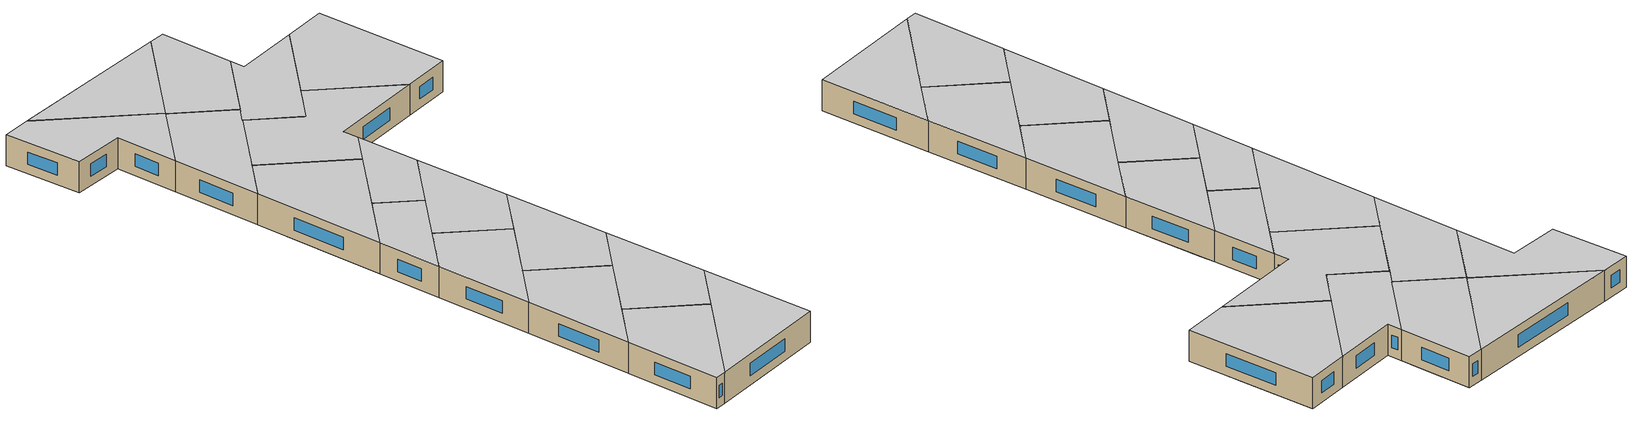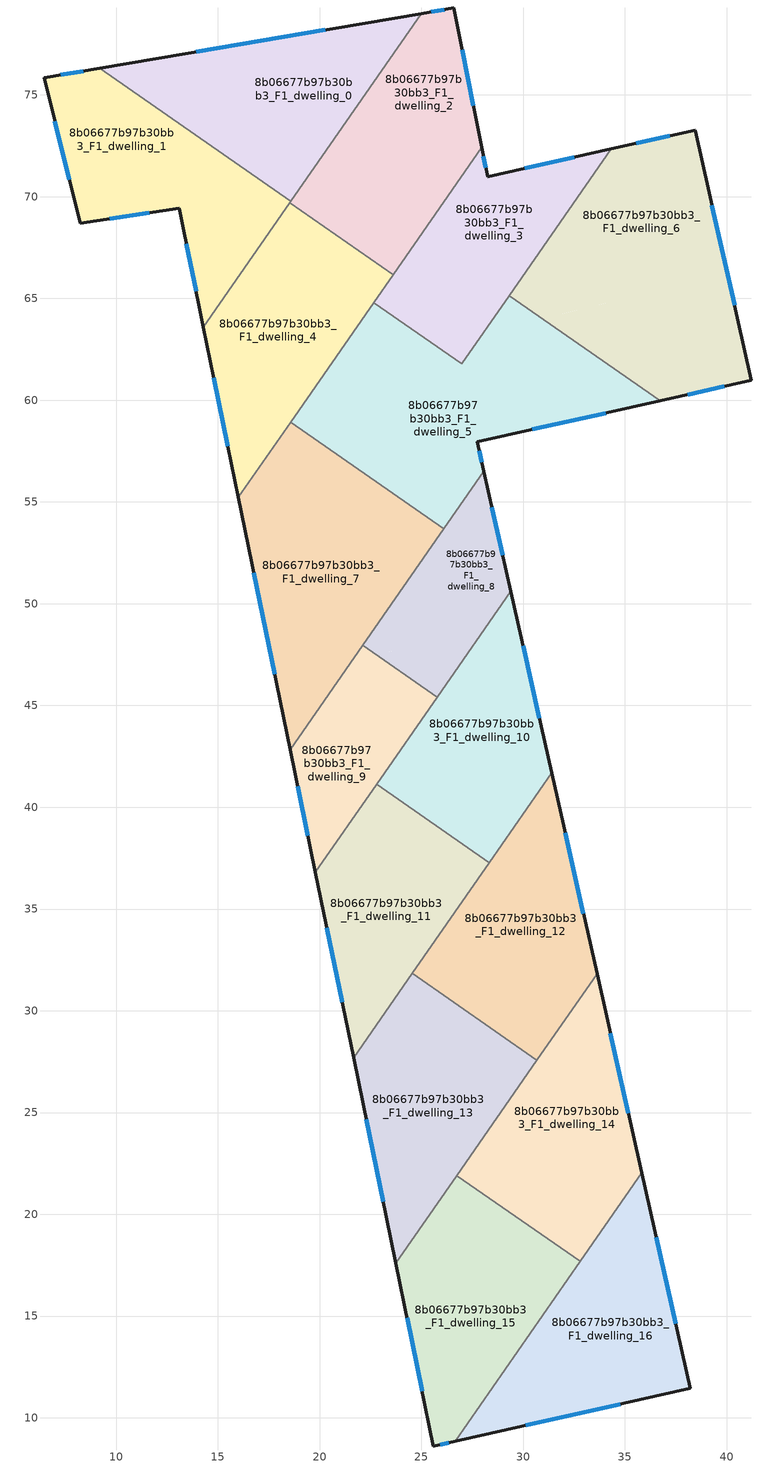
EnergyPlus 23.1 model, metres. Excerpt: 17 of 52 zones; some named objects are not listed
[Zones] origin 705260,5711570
8b06677b97b30bb3_F1_dwelling_0
 floor to 8b06677b97b30bb3_F0_dwelling_0 (EU_floor_Construction): 25,79 20.37,72.34 17.3,71.58 15.85,77.44 z3
 floor to 8b06677b97b30bb3_F0_dwelling_1 (EU_floor_Construction): 15.85,77.44 17.3,71.58 16.34,71.34 9.2,76.31 z3
 floor to 8b06677b97b30bb3_F0_dwelling_3 (EU_floor_Construction): 20.37,72.34 18.59,69.78 16.34,71.34 z3
 wall outside (EU_wall_Construction): 25,79 9.2,76.31 z3:6
 wall to 8b06677b97b30bb3_F1_dwelling_1 (EU_wall_Construction): 9.2,76.31 18.59,69.78 z3:6
 wall to 8b06677b97b30bb3_F1_dwelling_2 (EU_wall_Construction): 18.59,69.78 25,79 z3:6
 window (EU_Window_Construction): 20.27,78.19 13.93,77.11 z3.9:5.1
 ceiling to 8b06677b97b30bb3_F2_dwelling_0 (EU_floor_Construction): 18.59,69.78 25,79 9.2,76.31 z6
8b06677b97b30bb3_F1_dwelling_1
 floor to 8b06677b97b30bb3_F0_dwelling_1 (EU_floor_Construction): 16.34,71.34 8.08,69.3 6.46,75.84 9.2,76.31 z3
 floor to 8b06677b97b30bb3_F0_dwelling_3 (EU_floor_Construction): 18.59,69.78 15.25,64.98 14.07,64.68 13.09,69.42 8.23,68.68 8.08,69.3 16.34,71.34 z3
 floor to 8b06677b97b30bb3_F0_dwelling_6 (EU_floor_Construction): 15.25,64.98 14.29,63.6 14.07,64.68 z3
 wall outside (EU_wall_Construction): 9.2,76.31 6.46,75.84 8.23,68.68 13.09,69.42 14.29,63.6 z3:6
 wall to 8b06677b97b30bb3_F1_dwelling_4 (EU_wall_Construction): 14.29,63.6 18.54,69.7 z3:6
 wall to 8b06677b97b30bb3_F1_dwelling_2 (EU_wall_Construction): 18.54,69.7 18.59,69.78 z3:6
 window (EU_Window_Construction): 13.45,67.68 13.93,65.34 / 9.69,68.91 11.64,69.2 / 6.99,73.7 7.7,70.83 / 8.38,76.17 7.28,75.98 z3.9:5.1
 ceiling to 8b06677b97b30bb3_F2_dwelling_1 (EU_floor_Construction): 14.29,63.6 18.59,69.78 9.2,76.31 6.46,75.84 8.23,68.68 13.09,69.42 z6
8b06677b97b30bb3_F1_dwelling_10
 floor to 8b06677b97b30bb3_F0_dwelling_10 (EU_floor_Construction): 29.71,49.2 31.4,41.7 29.54,39.01 26.81,38.34 25.78,39.06 24.62,43.74 28.15,48.82 z3
 floor to 8b06677b97b30bb3_F0_dwelling_11 (EU_floor_Construction): 24.62,43.74 25.78,39.06 22.8,41.13 z3
 floor to 8b06677b97b30bb3_F0_dwelling_7 (EU_floor_Construction): 29.4,50.61 29.71,49.2 28.15,48.82 z3
 floor to 8b06677b97b30bb3_F0_dwelling_12 (EU_floor_Construction): 29.54,39.01 28.33,37.28 26.81,38.34 z3
 wall outside (EU_wall_Construction): 31.41,41.7 29.4,50.61 z3:6
 wall to 8b06677b97b30bb3_F1_dwelling_11 (EU_wall_Construction): 22.8,41.13 28.33,37.28 z3:6
 wall to 8b06677b97b30bb3_F1_dwelling_12 (EU_wall_Construction): 28.33,37.28 31.41,41.7 z3:6
 wall to 8b06677b97b30bb3_F1_dwelling_8 (EU_wall_Construction): 29.4,50.61 25.79,45.42 z3:6
 wall to 8b06677b97b30bb3_F1_dwelling_9 (EU_wall_Construction): 25.79,45.42 22.8,41.13 z3:6
 window (EU_Window_Construction): 30.8,44.37 30,47.94 z3.9:5.1
 ceiling to 8b06677b97b30bb3_F2_dwelling_10 (EU_floor_Construction): 28.33,37.28 31.41,41.7 29.4,50.61 22.8,41.13 z6
8b06677b97b30bb3_F1_dwelling_11
 floor to 8b06677b97b30bb3_F0_dwelling_13 (EU_floor_Construction): 25.72,38.07 26.55,34.71 21.67,27.7 19.84,36.61 z3
 floor to 8b06677b97b30bb3_F0_dwelling_12 (EU_floor_Construction): 28.33,37.28 26.55,34.71 25.72,38.07 26.81,38.34 z3
 floor to 8b06677b97b30bb3_F0_dwelling_10 (EU_floor_Construction): 26.81,38.34 26,38.14 25.78,39.06 z3
 floor to 8b06677b97b30bb3_F0_dwelling_11 (EU_floor_Construction): 25.78,39.06 26,38.14 19.84,36.61 19.8,36.8 22.8,41.13 z3
 wall outside (EU_wall_Construction): 19.8,36.8 21.67,27.7 z3:6
 wall to 8b06677b97b30bb3_F1_dwelling_9 (EU_wall_Construction): 22.8,41.13 19.8,36.8 z3:6
 wall to 8b06677b97b30bb3_F1_dwelling_13 (EU_wall_Construction): 21.67,27.7 24.55,31.84 z3:6
 wall to 8b06677b97b30bb3_F1_dwelling_12 (EU_wall_Construction): 24.55,31.84 28.33,37.28 z3:6
 window (EU_Window_Construction): 20.36,34.08 21.11,30.42 z3.9:5.1
 ceiling to 8b06677b97b30bb3_F2_dwelling_11 (EU_floor_Construction): 21.67,27.7 28.33,37.28 22.8,41.13 19.8,36.8 z6
8b06677b97b30bb3_F1_dwelling_12
 floor to 8b06677b97b30bb3_F0_dwelling_12 (EU_floor_Construction): 31.88,39.59 33.63,31.81 32.13,29.66 28.85,28.84 27.82,29.56 26.55,34.71 29.54,39.01 z3
 floor to 8b06677b97b30bb3_F0_dwelling_10 (EU_floor_Construction): 31.4,41.7 31.88,39.59 29.54,39.01 z3
 floor to 8b06677b97b30bb3_F0_dwelling_13 (EU_floor_Construction): 26.55,34.71 27.82,29.56 24.55,31.84 z3
 floor to 8b06677b97b30bb3_F0_dwelling_14 (EU_floor_Construction): 32.13,29.66 30.68,27.57 28.85,28.84 z3
 wall outside (EU_wall_Construction): 33.63,31.81 31.41,41.7 z3:6
 wall to 8b06677b97b30bb3_F1_dwelling_13 (EU_wall_Construction): 24.55,31.84 30.68,27.57 z3:6
 wall to 8b06677b97b30bb3_F1_dwelling_14 (EU_wall_Construction): 30.68,27.57 33.63,31.81 z3:6
 window (EU_Window_Construction): 32.97,34.77 32.07,38.74 z3.9:5.1
 ceiling to 8b06677b97b30bb3_F2_dwelling_12 (EU_floor_Construction): 30.68,27.57 33.63,31.81 31.41,41.7 24.55,31.84 z6
8b06677b97b30bb3_F1_dwelling_13
 floor adiabatic (EU_floor_Construction): 27.76,28.58 28.71,24.74 23.86,17.76 23.72,17.72 21.79,27.1 z3
 floor to 8b06677b97b30bb3_F0_dwelling_13 (EU_floor_Construction): 27.82,29.56 28.05,28.64 21.79,27.1 21.67,27.7 24.55,31.84 z3
 floor to 8b06677b97b30bb3_F0_dwelling_14 (EU_floor_Construction): 30.68,27.57 28.71,24.74 27.76,28.58 28.85,28.84 z3
 floor to 8b06677b97b30bb3_F0_dwelling_12 (EU_floor_Construction): 28.85,28.84 28.04,28.65 27.82,29.56 z3
 wall outside (EU_wall_Construction): 21.67,27.7 23.75,17.6 z3:6
 wall to 8b06677b97b30bb3_F1_dwelling_15 (EU_wall_Construction): 23.75,17.6 26.74,21.9 z3:6
 wall to 8b06677b97b30bb3_F1_dwelling_14 (EU_wall_Construction): 26.74,21.9 30.68,27.57 z3:6
 window (EU_Window_Construction): 22.29,24.67 23.12,20.62 z3.9:5.1
 ceiling to 8b06677b97b30bb3_F2_dwelling_13 (EU_floor_Construction): 23.75,17.6 30.68,27.57 24.55,31.84 21.67,27.7 z6
8b06677b97b30bb3_F1_dwelling_14
 floor to 8b06677b97b30bb3_F0_dwelling_14 (EU_floor_Construction): 34.01,30.12 35.83,22.03 34.73,20.44 30.38,19.37 29.97,19.66 28.71,24.74 32.13,29.66 z3
 floor to 8b06677b97b30bb3_F0_dwelling_12 (EU_floor_Construction): 33.63,31.81 34.01,30.12 32.13,29.66 z3
 floor adiabatic (EU_floor_Construction): 28.71,24.74 29.97,19.66 26.74,21.9 z3
 floor to 8b06677b97b30bb3_F0_dwelling_16 (EU_floor_Construction): 34.73,20.44 32.81,17.68 30.38,19.37 z3
 wall outside (EU_wall_Construction): 35.83,22.03 33.63,31.81 z3:6
 wall to 8b06677b97b30bb3_F1_dwelling_15 (EU_wall_Construction): 26.74,21.9 32.81,17.68 z3:6
 wall to 8b06677b97b30bb3_F1_dwelling_16 (EU_wall_Construction): 32.81,17.68 35.83,22.03 z3:6
 window (EU_Window_Construction): 35.18,24.96 34.29,28.89 z3.9:5.1
 ceiling to 8b06677b97b30bb3_F2_dwelling_14 (EU_floor_Construction): 32.81,17.68 35.83,22.03 33.63,31.81 26.74,21.9 z6
8b06677b97b30bb3_F1_dwelling_15
 floor to 8b06677b97b30bb3_F0_dwelling_17 (EU_floor_Construction): 29.83,19.23 30.89,14.92 26.68,8.86 25.59,8.62 23.75,17.6 23.86,17.76 z3
 floor to 8b06677b97b30bb3_F0_dwelling_14 (EU_floor_Construction): 30.38,19.37 30.06,19.29 29.97,19.66 z3
 floor to 8b06677b97b30bb3_F0_dwelling_16 (EU_floor_Construction): 32.81,17.68 30.89,14.92 29.83,19.23 30.38,19.37 z3
 floor adiabatic (EU_floor_Construction): 29.97,19.66 30.06,19.29 23.86,17.76 26.74,21.9 z3
 wall outside (EU_wall_Construction): 23.75,17.6 25.59,8.62 26.68,8.86 z3:6
 wall to 8b06677b97b30bb3_F1_dwelling_16 (EU_wall_Construction): 26.68,8.86 32.81,17.68 z3:6
 window (EU_Window_Construction): 25.92,8.69 26.35,8.78 / 24.3,14.91 25.04,11.3 z3.9:5.1
 ceiling to 8b06677b97b30bb3_F2_dwelling_15 (EU_floor_Construction): 26.68,8.86 32.81,17.68 26.74,21.9 23.75,17.6 25.59,8.62 z6
8b06677b97b30bb3_F1_dwelling_16
 floor to 8b06677b97b30bb3_F0_dwelling_14 (EU_floor_Construction): 35.83,22.03 36.11,20.79 34.73,20.44 z3
 floor to 8b06677b97b30bb3_F0_dwelling_17 (EU_floor_Construction): 30.89,14.92 32.09,10.07 26.68,8.86 z3
 floor adiabatic (EU_floor_Construction): 36.11,20.79 38.22,11.44 32.09,10.07 30.89,14.92 34.73,20.44 z3
 wall outside (EU_wall_Construction): 26.68,8.86 38.22,11.44 35.83,22.03 z3:6
 window (EU_Window_Construction): 37.51,14.61 36.55,18.86 / 30.13,9.63 34.76,10.67 z3.9:5.1
 ceiling to 8b06677b97b30bb3_F2_dwelling_16 (EU_floor_Construction): 38.22,11.44 35.83,22.03 26.68,8.86 z6
8b06677b97b30bb3_F1_dwelling_2
 floor to 8b06677b97b30bb3_F0_dwelling_0 (EU_floor_Construction): 26.59,79.27 27.62,74.13 20.37,72.34 25,79 z3
 floor to 8b06677b97b30bb3_F0_dwelling_4 (EU_floor_Construction): 27.62,74.13 27.96,72.42 24.35,67.23 23.44,67 22.01,72.74 z3
 floor to 8b06677b97b30bb3_F0_dwelling_3 (EU_floor_Construction): 22.01,72.74 23.44,67 22.69,66.81 18.54,69.7 20.37,72.34 z3
 floor to 8b06677b97b30bb3_F0_dwelling_6 (EU_floor_Construction): 24.35,67.23 23.62,66.17 22.69,66.81 z3
 wall outside (EU_wall_Construction): 27.96,72.42 26.59,79.27 25,79 z3:6
 wall to 8b06677b97b30bb3_F1_dwelling_4 (EU_wall_Construction): 18.54,69.7 23.61,66.17 z3:6
 wall to 8b06677b97b30bb3_F1_dwelling_3 (EU_wall_Construction): 23.62,66.17 27.96,72.42 z3:6
 window (EU_Window_Construction): 26.11,79.19 25.48,79.08 / 27.55,74.47 27,77.22 z3.9:5.1
 ceiling to 8b06677b97b30bb3_F2_dwelling_2 (EU_floor_Construction): 23.61,66.17 27.96,72.42 26.59,79.27 25,79 18.54,69.7 z6
8b06677b97b30bb3_F1_dwelling_3
 floor to 8b06677b97b30bb3_F0_dwelling_6 (EU_floor_Construction): 26.39,67.73 27.63,62.71 27.58,62.64 27.45,63.14 25.67,62.7 22.66,64.79 23.62,66.17 24.35,67.23 z3
 floor to 8b06677b97b30bb3_F0_dwelling_4 (EU_floor_Construction): 30.26,71.43 31.16,67.79 28.02,63.28 27.59,63.17 26.46,67.75 24.35,67.23 27.96,72.42 28.25,70.99 z3
 floor to 8b06677b97b30bb3_F0_dwelling_7 (EU_floor_Construction): 27.45,63.14 27.58,62.64 26.98,61.78 25.67,62.7 z3
 floor to 8b06677b97b30bb3_F0_dwelling_2 (EU_floor_Construction): 34.33,72.35 31.16,67.79 30.26,71.43 z3
 floor to 8b06677b97b30bb3_F0_dwelling_5 (EU_floor_Construction): 26.46,67.75 27.59,63.17 28.02,63.28 27.63,62.71 26.39,67.73 z3
 wall outside (EU_wall_Construction): 34.33,72.35 28.25,70.99 27.96,72.42 z3:6
 wall to 8b06677b97b30bb3_F1_dwelling_6 (EU_wall_Construction): 29.32,65.14 34.33,72.35 z3:6
 wall to 8b06677b97b30bb3_F1_dwelling_5 (EU_wall_Construction): 22.66,64.79 26.98,61.78 29.32,65.14 z3:6
 wall to 8b06677b97b30bb3_F1_dwelling_4 (EU_wall_Construction): 23.62,66.17 22.66,64.79 z3:6
 window (EU_Window_Construction): 32.51,71.94 30.07,71.39 / 28.16,71.42 28.05,71.99 z3.9:5.1
 ceiling to 8b06677b97b30bb3_F2_dwelling_3 (EU_floor_Construction): 26.98,61.78 34.33,72.35 28.25,70.99 27.96,72.42 23.62,66.17 22.66,64.79 z6
8b06677b97b30bb3_F1_dwelling_4
 floor to 8b06677b97b30bb3_F0_dwelling_3 (EU_floor_Construction): 22.69,66.81 15.25,64.98 18.54,69.7 z3
 floor to 8b06677b97b30bb3_F0_dwelling_6 (EU_floor_Construction): 23.61,66.17 22.66,64.79 20.28,61.36 15.02,60.06 14.29,63.6 15.25,64.98 22.69,66.81 z3
 floor to 8b06677b97b30bb3_F0_dwelling_8 (EU_floor_Construction): 20.27,61.36 16.21,55.51 15.96,55.46 15.02,60.06 z3
 floor to 8b06677b97b30bb3_F0_dwelling_9 (EU_floor_Construction): 16.21,55.51 16.01,55.23 15.96,55.46 z3
 wall outside (EU_wall_Construction): 14.29,63.6 16.01,55.23 z3:6
 wall to 8b06677b97b30bb3_F1_dwelling_5 (EU_wall_Construction): 18.58,58.92 22.66,64.79 z3:6
 wall to 8b06677b97b30bb3_F1_dwelling_7 (EU_wall_Construction): 16.01,55.23 18.58,58.92 z3:6
 window (EU_Window_Construction): 14.8,61.09 15.49,57.74 z3.9:5.1
 ceiling to 8b06677b97b30bb3_F2_dwelling_4 (EU_floor_Construction): 16.01,55.23 23.61,66.17 18.54,69.7 14.29,63.6 z6
8b06677b97b30bb3_F1_dwelling_5
 floor to 8b06677b97b30bb3_F0_dwelling_5 (EU_floor_Construction): 36.09,60.43 28.65,58.59 27.63,62.71 28.02,63.28 30.95,64 z3
 floor to 8b06677b97b30bb3_F0_dwelling_8 (EU_floor_Construction): 23.11,62.06 24.99,54.46 22.21,56.4 22.07,56.96 21.57,56.84 18.58,58.92 20.27,61.36 z3
 floor to 8b06677b97b30bb3_F0_dwelling_6 (EU_floor_Construction): 27.63,62.71 28.65,58.59 28.58,58.58 27.58,62.64 z3; 25.67,62.7 20.28,61.36 22.66,64.79 z3
 floor to 8b06677b97b30bb3_F0_dwelling_4 (EU_floor_Construction): 30.95,64 28.02,63.28 29.32,65.14 z3
 floor to 8b06677b97b30bb3_F0_dwelling_9 (EU_floor_Construction): 22.07,56.96 22.21,56.4 21.57,56.84 z3
 floor to 8b06677b97b30bb3_F0_dwelling_7 (EU_floor_Construction): 36.09,60.43 36.75,59.97 27.74,57.96 28.07,56.51 26.11,53.69 24.99,54.46 23.11,62.06 25.67,62.7 26.98,61.78 27.58,62.64 28.58,58.58 28.65,58.59 z3
 wall outside (EU_wall_Construction): 28.07,56.51 27.74,57.96 36.75,59.97 z3:6
 wall to 8b06677b97b30bb3_F1_dwelling_7 (EU_wall_Construction): 18.58,58.92 26.11,53.69 z3:6
 wall to 8b06677b97b30bb3_F1_dwelling_6 (EU_wall_Construction): 36.75,59.97 29.32,65.14 z3:6
 wall to 8b06677b97b30bb3_F1_dwelling_8 (EU_wall_Construction): 26.11,53.69 28.07,56.51 z3:6
 window (EU_Window_Construction): 30.44,58.56 34.05,59.37 / 27.97,56.94 27.84,57.52 z3.9:5.1
 ceiling to 8b06677b97b30bb3_F2_dwelling_5 (EU_floor_Construction): 36.75,59.97 29.32,65.14 26.98,61.78 22.66,64.79 18.58,58.92 26.11,53.69 28.07,56.51 27.74,57.96 z6
8b06677b97b30bb3_F1_dwelling_6
 floor to 8b06677b97b30bb3_F0_dwelling_2 (EU_floor_Construction): 38.47,73.15 40.03,66.25 32.03,64.27 31.16,67.79 34.33,72.35 38.45,73.27 z3
 floor to 8b06677b97b30bb3_F0_dwelling_5 (EU_floor_Construction): 40.03,66.25 41.06,61.66 36.09,60.43 30.95,64 z3
 floor to 8b06677b97b30bb3_F0_dwelling_7 (EU_floor_Construction): 41.06,61.66 41.22,60.97 36.75,59.97 36.09,60.43 z3
 floor to 8b06677b97b30bb3_F0_dwelling_4 (EU_floor_Construction): 31.16,67.79 32.03,64.27 30.95,64 29.32,65.14 z3
 wall outside (EU_wall_Construction): 36.75,59.97 41.22,60.97 38.45,73.27 34.33,72.35 z3:6
 window (EU_Window_Construction): 37.22,72.99 35.56,72.62 / 40.39,64.66 39.28,69.59 / 38.09,60.27 39.88,60.68 z3.9:5.1
 ceiling to 8b06677b97b30bb3_F2_dwelling_6 (EU_floor_Construction): 41.22,60.97 38.45,73.27 34.33,72.35 29.32,65.14 36.75,59.97 z6
8b06677b97b30bb3_F1_dwelling_7
 floor to 8b06677b97b30bb3_F0_dwelling_9 (EU_floor_Construction): 22.21,56.4 23.72,50.26 21.59,47.19 17.85,46.27 16.01,55.23 16.21,55.51 21.57,56.84 z3
 floor to 8b06677b97b30bb3_F0_dwelling_11 (EU_floor_Construction): 21.59,47.19 18.56,42.83 17.85,46.27 z3
 floor to 8b06677b97b30bb3_F0_dwelling_8 (EU_floor_Construction): 24.99,54.46 25.43,52.71 23.72,50.26 22.21,56.4 z3; 21.57,56.84 16.21,55.51 18.58,58.92 z3
 floor to 8b06677b97b30bb3_F0_dwelling_7 (EU_floor_Construction): 26.11,53.69 25.43,52.71 24.99,54.46 z3
 wall outside (EU_wall_Construction): 16.01,55.23 18.56,42.83 z3:6
 wall to 8b06677b97b30bb3_F1_dwelling_9 (EU_wall_Construction): 18.56,42.83 22.13,47.96 z3:6
 wall to 8b06677b97b30bb3_F1_dwelling_8 (EU_wall_Construction): 22.13,47.96 26.11,53.69 z3:6
 window (EU_Window_Construction): 16.77,51.52 17.79,46.54 z3.9:5.1
 ceiling to 8b06677b97b30bb3_F2_dwelling_7 (EU_floor_Construction): 18.56,42.83 26.11,53.69 18.58,58.92 16.01,55.23 z6
8b06677b97b30bb3_F1_dwelling_8
 floor to 8b06677b97b30bb3_F0_dwelling_7 (EU_floor_Construction): 28.07,56.51 29.4,50.61 28.15,48.82 26.49,48.41 25.43,52.71 z3
 floor to 8b06677b97b30bb3_F0_dwelling_10 (EU_floor_Construction): 28.15,48.82 25.79,45.42 23.88,46.74 23.64,47.7 z3
 floor to 8b06677b97b30bb3_F0_dwelling_9 (EU_floor_Construction): 23.72,50.26 24.31,47.87 22.8,47.49 22.13,47.96 z3
 floor to 8b06677b97b30bb3_F0_dwelling_11 (EU_floor_Construction): 23.64,47.7 23.88,46.74 22.8,47.49 z3
 floor to 8b06677b97b30bb3_F0_dwelling_8 (EU_floor_Construction): 25.43,52.71 26.49,48.41 24.31,47.87 23.72,50.26 z3
 wall outside (EU_wall_Construction): 29.4,50.61 28.07,56.51 z3:6
 wall to 8b06677b97b30bb3_F1_dwelling_9 (EU_wall_Construction): 22.12,47.96 25.79,45.42 z3:6
 window (EU_Window_Construction): 29,52.38 28.47,54.74 z3.9:5.1
 ceiling to 8b06677b97b30bb3_F2_dwelling_8 (EU_floor_Construction): 25.79,45.42 29.4,50.61 28.07,56.51 22.12,47.96 z6
8b06677b97b30bb3_F1_dwelling_9
 floor to 8b06677b97b30bb3_F0_dwelling_11 (EU_floor_Construction): 23.88,46.74 24.62,43.74 19.8,36.8 18.56,42.83 21.59,47.19 22.8,47.49 z3
 floor to 8b06677b97b30bb3_F0_dwelling_9 (EU_floor_Construction): 22.8,47.49 21.59,47.19 22.13,47.96 z3
 floor to 8b06677b97b30bb3_F0_dwelling_10 (EU_floor_Construction): 25.79,45.42 24.62,43.74 23.88,46.74 z3
 wall outside (EU_wall_Construction): 18.56,42.83 19.8,36.8 z3:6
 window (EU_Window_Construction): 18.93,41.03 19.43,38.61 z3.9:5.1
 ceiling to 8b06677b97b30bb3_F2_dwelling_9 (EU_floor_Construction): 19.8,36.8 25.79,45.42 22.12,47.96 18.56,42.83 z6
[Building]
EU S2 Campaign: North Axis=0; Terrain=City; Solar Distribution=FullExterior
[Site:Location]
London: Latitude=51.5; Longitude=-0.5; Time Zone=0; Elevation=25
[SizingPeriod:WeatherFileDays]
AnnualSizingPeriod: Begin Month=1; Begin Day of Month=1; End Month=12; End Day of Month=31; Day of Week for Start Day=Monday; Use Weather File Daylight Saving Period=No; Use Weather File Rain and Snow Indicators=No
[MATERIAL]
EU_InternalMass_Material: Roughness=MediumRough; Thickness=0.1; Conductivity=1; Density=1800; Specific Heat=900; Thermal Absorptance=0.9; Solar Absorptance=0.7; Visible Absorptance=0.7
[MATERIAL:NOMASS] Roughness=MediumRough; Thermal Absorptance=0.9; Solar Absorptance=0.7; Visible Absorptance=0.7
Name | Thermal Resistance
EU_wall_NoMass | 1.04674
EU_floor_NoMass | 2.04616
[WINDOWMATERIAL:SIMPLEGLAZINGSYSTEM]
EU_Window_SimpleGlazing: UFactor=4.25843; Solar Heat Gain Coefficient=0.85; Visible Transmittance=0.85
[CONSTRUCTION]
EU_wall_Construction: EU_wall_NoMass
EU_floor_Construction: EU_floor_NoMass
EU_Window_Construction: EU_Window_SimpleGlazing
EU_InternalMass_Construction: EU_InternalMass_Material
[ZONE] Type=1; Multiplier=1; Ceiling Height=autocalculate; Floor Area=autocalculate; Part of Total Floor Area=Yes
Name | Volume
8b06677b97b30bb3_F1_dwelling_0; 8b06677b97b30bb3_F1_dwelling_15 | 192.647
8b06677b97b30bb3_F1_dwelling_1; 8b06677b97b30bb3_F1_dwelling_14 | 192.639
8b06677b97b30bb3_F1_dwelling_10 | 171.067
8b06677b97b30bb3_F1_dwelling_11 | 171.088
8b06677b97b30bb3_F1_dwelling_12 | 192.602
8b06677b97b30bb3_F1_dwelling_13 | 192.616
8b06677b97b30bb3_F1_dwelling_16 | 192.605
8b06677b97b30bb3_F1_dwelling_2 | 192.623
8b06677b97b30bb3_F1_dwelling_3 | 161.483
8b06677b97b30bb3_F1_dwelling_4 | 192.741
8b06677b97b30bb3_F1_dwelling_5 | 284.182
8b06677b97b30bb3_F1_dwelling_6 | 285.531
8b06677b97b30bb3_F1_dwelling_7 | 243.773
8b06677b97b30bb3_F1_dwelling_8; 8b06677b97b30bb3_F1_dwelling_9 | 111.951
[INTERNALMASS] Construction=EU_InternalMass_Construction
Name | Zone or ZoneList | Surface Area
8b06677b97b30bb3_F1_dwelling_0_EU_InternalMass | 8b06677b97b30bb3_F1_dwelling_0 | 64.2148
8b06677b97b30bb3_F1_dwelling_1_EU_InternalMass | 8b06677b97b30bb3_F1_dwelling_1 | 64.2128
8b06677b97b30bb3_F1_dwelling_2_EU_InternalMass | 8b06677b97b30bb3_F1_dwelling_2 | 64.2075
8b06677b97b30bb3_F1_dwelling_3_EU_InternalMass | 8b06677b97b30bb3_F1_dwelling_3 | 53.8232
8b06677b97b30bb3_F1_dwelling_4_EU_InternalMass | 8b06677b97b30bb3_F1_dwelling_4 | 64.2206
8b06677b97b30bb3_F1_dwelling_5_EU_InternalMass | 8b06677b97b30bb3_F1_dwelling_5 | 94.7278
8b06677b97b30bb3_F1_dwelling_6_EU_InternalMass | 8b06677b97b30bb3_F1_dwelling_6 | 95.1791
8b06677b97b30bb3_F1_dwelling_7_EU_InternalMass | 8b06677b97b30bb3_F1_dwelling_7 | 81.2518
8b06677b97b30bb3_F1_dwelling_8_EU_InternalMass | 8b06677b97b30bb3_F1_dwelling_8 | 37.3166
8b06677b97b30bb3_F1_dwelling_9_EU_InternalMass | 8b06677b97b30bb3_F1_dwelling_9 | 37.3161
8b06677b97b30bb3_F1_dwelling_10_EU_InternalMass | 8b06677b97b30bb3_F1_dwelling_10 | 57.0196
8b06677b97b30bb3_F1_dwelling_11_EU_InternalMass | 8b06677b97b30bb3_F1_dwelling_11 | 57.0268
8b06677b97b30bb3_F1_dwelling_12_EU_InternalMass | 8b06677b97b30bb3_F1_dwelling_12 | 64.1967
8b06677b97b30bb3_F1_dwelling_13_EU_InternalMass | 8b06677b97b30bb3_F1_dwelling_13 | 64.2075
8b06677b97b30bb3_F1_dwelling_14_EU_InternalMass | 8b06677b97b30bb3_F1_dwelling_14 | 64.2151
8b06677b97b30bb3_F1_dwelling_15_EU_InternalMass | 8b06677b97b30bb3_F1_dwelling_15 | 64.217
8b06677b97b30bb3_F1_dwelling_16_EU_InternalMass | 8b06677b97b30bb3_F1_dwelling_16 | 64.2018
[OTHEREQUIPMENT] Fuel Type=Electricity; Design Level Calculation Method=Watts/Area; Power per Zone Floor Area=1; Fraction Latent=0; Fraction Radiant=0; Fraction Lost=0; Carbon Dioxide Generation Rate=0; EndUse Subcategory=EU_Step8_InternalGains
Name | Zone or ZoneList or Space or SpaceList | Schedule
EU_Step8_InternalGain_8b06677b97b30bb3_F1_dwelling_0_f000 | 8b06677b97b30bb3_F1_dwelling_0 | EU_Step8_GainSchedule_8b06677b97b30bb3_F1_dwelling_0_f000
EU_Step8_InternalGain_8b06677b97b30bb3_F1_dwelling_1_f000 | 8b06677b97b30bb3_F1_dwelling_1 | EU_Step8_GainSchedule_8b06677b97b30bb3_F1_dwelling_1_f000
EU_Step8_InternalGain_8b06677b97b30bb3_F1_dwelling_2_f000 | 8b06677b97b30bb3_F1_dwelling_2 | EU_Step8_GainSchedule_8b06677b97b30bb3_F1_dwelling_2_f000
EU_Step8_InternalGain_8b06677b97b30bb3_F1_dwelling_3_f000 | 8b06677b97b30bb3_F1_dwelling_3 | EU_Step8_GainSchedule_8b06677b97b30bb3_F1_dwelling_3_f000
EU_Step8_InternalGain_8b06677b97b30bb3_F1_dwelling_4_f000 | 8b06677b97b30bb3_F1_dwelling_4 | EU_Step8_GainSchedule_8b06677b97b30bb3_F1_dwelling_4_f000
EU_Step8_InternalGain_8b06677b97b30bb3_F1_dwelling_5_f000 | 8b06677b97b30bb3_F1_dwelling_5 | EU_Step8_GainSchedule_8b06677b97b30bb3_F1_dwelling_5_f000
EU_Step8_InternalGain_8b06677b97b30bb3_F1_dwelling_6_f000 | 8b06677b97b30bb3_F1_dwelling_6 | EU_Step8_GainSchedule_8b06677b97b30bb3_F1_dwelling_6_f000
EU_Step8_InternalGain_8b06677b97b30bb3_F1_dwelling_7_f000 | 8b06677b97b30bb3_F1_dwelling_7 | EU_Step8_GainSchedule_8b06677b97b30bb3_F1_dwelling_7_f000
EU_Step8_InternalGain_8b06677b97b30bb3_F1_dwelling_8_f000 | 8b06677b97b30bb3_F1_dwelling_8 | EU_Step8_GainSchedule_8b06677b97b30bb3_F1_dwelling_8_f000
EU_Step8_InternalGain_8b06677b97b30bb3_F1_dwelling_9_f000 | 8b06677b97b30bb3_F1_dwelling_9 | EU_Step8_GainSchedule_8b06677b97b30bb3_F1_dwelling_9_f000
EU_Step8_InternalGain_8b06677b97b30bb3_F1_dwelling_10_f000 | 8b06677b97b30bb3_F1_dwelling_10 | EU_Step8_GainSchedule_8b06677b97b30bb3_F1_dwelling_10_f000
EU_Step8_InternalGain_8b06677b97b30bb3_F1_dwelling_11_f000 | 8b06677b97b30bb3_F1_dwelling_11 | EU_Step8_GainSchedule_8b06677b97b30bb3_F1_dwelling_11_f000
EU_Step8_InternalGain_8b06677b97b30bb3_F1_dwelling_12_f000 | 8b06677b97b30bb3_F1_dwelling_12 | EU_Step8_GainSchedule_8b06677b97b30bb3_F1_dwelling_12_f000
EU_Step8_InternalGain_8b06677b97b30bb3_F1_dwelling_13_f000 | 8b06677b97b30bb3_F1_dwelling_13 | EU_Step8_GainSchedule_8b06677b97b30bb3_F1_dwelling_13_f000
EU_Step8_InternalGain_8b06677b97b30bb3_F1_dwelling_14_f000 | 8b06677b97b30bb3_F1_dwelling_14 | EU_Step8_GainSchedule_8b06677b97b30bb3_F1_dwelling_14_f000
EU_Step8_InternalGain_8b06677b97b30bb3_F1_dwelling_15_f000 | 8b06677b97b30bb3_F1_dwelling_15 | EU_Step8_GainSchedule_8b06677b97b30bb3_F1_dwelling_15_f000
EU_Step8_InternalGain_8b06677b97b30bb3_F1_dwelling_16_f000 | 8b06677b97b30bb3_F1_dwelling_16 | EU_Step8_GainSchedule_8b06677b97b30bb3_F1_dwelling_16_f000
[ZONEVENTILATION:DESIGNFLOWRATE] Schedule=EU_AlwaysOn; Design Flow Rate Calculation Method=AirChanges/Hour; Air Changes per Hour=0.488719; Ventilation Type=Natural; Fan Pressure Rise=0; Fan Total Efficiency=1; Constant Term Coefficient=1; Temperature Term Coefficient=0; Velocity Term Coefficient=0; Velocity Squared Term Coefficient=0; Minimum Indoor Temperature=-100; Maximum Indoor Temperature=100; Delta Temperature=-100; Minimum Outdoor Temperature=-100; Maximum Outdoor Temperature=100; Maximum Wind Speed=40
Name | Zone or ZoneList or Space or SpaceList
EU_ConstantAir_8b06677b97b30bb3_F1_dwelling_0 | 8b06677b97b30bb3_F1_dwelling_0
EU_ConstantAir_8b06677b97b30bb3_F1_dwelling_1 | 8b06677b97b30bb3_F1_dwelling_1
EU_ConstantAir_8b06677b97b30bb3_F1_dwelling_2 | 8b06677b97b30bb3_F1_dwelling_2
EU_ConstantAir_8b06677b97b30bb3_F1_dwelling_3 | 8b06677b97b30bb3_F1_dwelling_3
EU_ConstantAir_8b06677b97b30bb3_F1_dwelling_4 | 8b06677b97b30bb3_F1_dwelling_4
EU_ConstantAir_8b06677b97b30bb3_F1_dwelling_5 | 8b06677b97b30bb3_F1_dwelling_5
EU_ConstantAir_8b06677b97b30bb3_F1_dwelling_6 | 8b06677b97b30bb3_F1_dwelling_6
EU_ConstantAir_8b06677b97b30bb3_F1_dwelling_7 | 8b06677b97b30bb3_F1_dwelling_7
EU_ConstantAir_8b06677b97b30bb3_F1_dwelling_8 | 8b06677b97b30bb3_F1_dwelling_8
EU_ConstantAir_8b06677b97b30bb3_F1_dwelling_9 | 8b06677b97b30bb3_F1_dwelling_9
EU_ConstantAir_8b06677b97b30bb3_F1_dwelling_10 | 8b06677b97b30bb3_F1_dwelling_10
EU_ConstantAir_8b06677b97b30bb3_F1_dwelling_11 | 8b06677b97b30bb3_F1_dwelling_11
EU_ConstantAir_8b06677b97b30bb3_F1_dwelling_12 | 8b06677b97b30bb3_F1_dwelling_12
EU_ConstantAir_8b06677b97b30bb3_F1_dwelling_13 | 8b06677b97b30bb3_F1_dwelling_13
EU_ConstantAir_8b06677b97b30bb3_F1_dwelling_14 | 8b06677b97b30bb3_F1_dwelling_14
EU_ConstantAir_8b06677b97b30bb3_F1_dwelling_15 | 8b06677b97b30bb3_F1_dwelling_15
EU_ConstantAir_8b06677b97b30bb3_F1_dwelling_16 | 8b06677b97b30bb3_F1_dwelling_16
[HVACTEMPLATE:ZONE:IDEALLOADSAIRSYSTEM] System Availability Schedule=EU_AlwaysOn; Maximum Heating Supply Air Temperature=50; Minimum Cooling Supply Air Temperature=13; Maximum Heating Supply Air Humidity Ratio=0.0156; Minimum Cooling Supply Air Humidity Ratio=0.0077; Heating Limit=NoLimit; Cooling Limit=NoLimit; Heating Availability Schedule=EU_AlwaysOn; Cooling Availability Schedule=EU_CoolingOff; Dehumidification Control Type=ConstantSensibleHeatRatio; Cooling Sensible Heat Ratio=0.7; Dehumidification Setpoint=60; Humidification Control Type=None; Humidification Setpoint=30; Outdoor Air Method=None; Outdoor Air Flow Rate per Person=0.00944; Outdoor Air Flow Rate per Zone Floor Area=0; Outdoor Air Flow Rate per Zone=0; Demand Controlled Ventilation Type=None; Outdoor Air Economizer Type=NoEconomizer; Heat Recovery Type=None; Sensible Heat Recovery Effectiveness=0.7; Latent Heat Recovery Effectiveness=0.65
Name | Template Thermostat
8b06677b97b30bb3_F1_dwelling_0 | EU_HeatOnly_8b06677b97b30bb3_F1_dwelling_0
8b06677b97b30bb3_F1_dwelling_1 | EU_HeatOnly_8b06677b97b30bb3_F1_dwelling_1
8b06677b97b30bb3_F1_dwelling_2 | EU_HeatOnly_8b06677b97b30bb3_F1_dwelling_2
8b06677b97b30bb3_F1_dwelling_3 | EU_HeatOnly_8b06677b97b30bb3_F1_dwelling_3
8b06677b97b30bb3_F1_dwelling_4 | EU_HeatOnly_8b06677b97b30bb3_F1_dwelling_4
8b06677b97b30bb3_F1_dwelling_5 | EU_HeatOnly_8b06677b97b30bb3_F1_dwelling_5
8b06677b97b30bb3_F1_dwelling_6 | EU_HeatOnly_8b06677b97b30bb3_F1_dwelling_6
8b06677b97b30bb3_F1_dwelling_7 | EU_HeatOnly_8b06677b97b30bb3_F1_dwelling_7
8b06677b97b30bb3_F1_dwelling_8 | EU_HeatOnly_8b06677b97b30bb3_F1_dwelling_8
8b06677b97b30bb3_F1_dwelling_9 | EU_HeatOnly_8b06677b97b30bb3_F1_dwelling_9
8b06677b97b30bb3_F1_dwelling_10 | EU_HeatOnly_8b06677b97b30bb3_F1_dwelling_10
8b06677b97b30bb3_F1_dwelling_11 | EU_HeatOnly_8b06677b97b30bb3_F1_dwelling_11
8b06677b97b30bb3_F1_dwelling_12 | EU_HeatOnly_8b06677b97b30bb3_F1_dwelling_12
8b06677b97b30bb3_F1_dwelling_13 | EU_HeatOnly_8b06677b97b30bb3_F1_dwelling_13
8b06677b97b30bb3_F1_dwelling_14 | EU_HeatOnly_8b06677b97b30bb3_F1_dwelling_14
8b06677b97b30bb3_F1_dwelling_15 | EU_HeatOnly_8b06677b97b30bb3_F1_dwelling_15
8b06677b97b30bb3_F1_dwelling_16 | EU_HeatOnly_8b06677b97b30bb3_F1_dwelling_16
[SIZING:ZONE] Zone Cooling Design Supply Air Temperature Input Method=SupplyAirTemperature; Zone Cooling Design Supply Air Temperature=13; Zone Heating Design Supply Air Temperature Input Method=SupplyAirTemperature; Zone Heating Design Supply Air Temperature=50; Zone Cooling Design Supply Air Humidity Ratio=0.008; Zone Heating Design Supply Air Humidity Ratio=0.008; Cooling Design Air Flow Method=DesignDay; Cooling Design Air Flow Rate=0; Cooling Minimum Air Flow per Zone Floor Area=0.000762; Cooling Minimum Air Flow=0; Cooling Minimum Air Flow Fraction=0.2; Heating Design Air Flow Method=DesignDay; Heating Design Air Flow Rate=0; Heating Maximum Air Flow per Zone Floor Area=0.002032; Heating Maximum Air Flow=0.141576; Heating Maximum Air Flow Fraction=0.3; Account for Dedicated Outdoor Air System=No; Dedicated Outdoor Air System Control Strategy=NeutralSupplyAir; Dedicated Outdoor Air Low Setpoint Temperature for Design=autosize; Dedicated Outdoor Air High Setpoint Temperature for Design=autosize; Zone Load Sizing Method=Sensible Load Only No Latent Load; Zone Latent Cooling Design Supply Air Humidity Ratio Input Method=HumidityRatioDifference; Zone Cooling Design Supply Air Humidity Ratio Difference=0.005; Zone Latent Heating Design Supply Air Humidity Ratio Input Method=HumidityRatioDifference; Zone Humidification Design Supply Air Humidity Ratio Difference=0.005
8b06677b97b30bb3_F1_dwelling_0; 8b06677b97b30bb3_F1_dwelling_1; 8b06677b97b30bb3_F1_dwelling_2; 8b06677b97b30bb3_F1_dwelling_3; 8b06677b97b30bb3_F1_dwelling_4; 8b06677b97b30bb3_F1_dwelling_5; 8b06677b97b30bb3_F1_dwelling_6; 8b06677b97b30bb3_F1_dwelling_7; 8b06677b97b30bb3_F1_dwelling_8; 8b06677b97b30bb3_F1_dwelling_9; 8b06677b97b30bb3_F1_dwelling_10; 8b06677b97b30bb3_F1_dwelling_11; 8b06677b97b30bb3_F1_dwelling_12; 8b06677b97b30bb3_F1_dwelling_13; 8b06677b97b30bb3_F1_dwelling_14; 8b06677b97b30bb3_F1_dwelling_15; 8b06677b97b30bb3_F1_dwelling_16
[SCHEDULE:CONSTANT]
Name | Hourly Value
EU_AlwaysOn | 1
EU_CoolingOff | 0
[SCHEDULE:FILE] Column Number=1; Rows to Skip at Top=0; Number of Hours of Data=8760; Column Separator=Comma; Interpolate to Timestep=No; Minutes per Item=60; Adjust Schedule for Daylight Savings=Yes
Name | File
EU_Step8_GainSchedule_8b06677b97b30bb3_F1_dwelling_0_f000 | ../../schedules/8b06677b97b30bb3/8b06677b97b30bb3_F1_dwelling_0_f000_gain.csv
EU_Step8_GainSchedule_8b06677b97b30bb3_F1_dwelling_1_f000 | ../../schedules/8b06677b97b30bb3/8b06677b97b30bb3_F1_dwelling_1_f000_gain.csv
EU_Step8_GainSchedule_8b06677b97b30bb3_F1_dwelling_2_f000 | ../../schedules/8b06677b97b30bb3/8b06677b97b30bb3_F1_dwelling_2_f000_gain.csv
EU_Step8_GainSchedule_8b06677b97b30bb3_F1_dwelling_3_f000 | ../../schedules/8b06677b97b30bb3/8b06677b97b30bb3_F1_dwelling_3_f000_gain.csv
EU_Step8_GainSchedule_8b06677b97b30bb3_F1_dwelling_4_f000 | ../../schedules/8b06677b97b30bb3/8b06677b97b30bb3_F1_dwelling_4_f000_gain.csv
EU_Step8_GainSchedule_8b06677b97b30bb3_F1_dwelling_5_f000 | ../../schedules/8b06677b97b30bb3/8b06677b97b30bb3_F1_dwelling_5_f000_gain.csv
EU_Step8_GainSchedule_8b06677b97b30bb3_F1_dwelling_6_f000 | ../../schedules/8b06677b97b30bb3/8b06677b97b30bb3_F1_dwelling_6_f000_gain.csv
EU_Step8_GainSchedule_8b06677b97b30bb3_F1_dwelling_7_f000 | ../../schedules/8b06677b97b30bb3/8b06677b97b30bb3_F1_dwelling_7_f000_gain.csv
EU_Step8_GainSchedule_8b06677b97b30bb3_F1_dwelling_8_f000 | ../../schedules/8b06677b97b30bb3/8b06677b97b30bb3_F1_dwelling_8_f000_gain.csv
EU_Step8_GainSchedule_8b06677b97b30bb3_F1_dwelling_9_f000 | ../../schedules/8b06677b97b30bb3/8b06677b97b30bb3_F1_dwelling_9_f000_gain.csv
EU_Step8_GainSchedule_8b06677b97b30bb3_F1_dwelling_10_f000 | ../../schedules/8b06677b97b30bb3/8b06677b97b30bb3_F1_dwelling_10_f000_gain.csv
EU_Step8_GainSchedule_8b06677b97b30bb3_F1_dwelling_11_f000 | ../../schedules/8b06677b97b30bb3/8b06677b97b30bb3_F1_dwelling_11_f000_gain.csv
EU_Step8_GainSchedule_8b06677b97b30bb3_F1_dwelling_12_f000 | ../../schedules/8b06677b97b30bb3/8b06677b97b30bb3_F1_dwelling_12_f000_gain.csv
EU_Step8_GainSchedule_8b06677b97b30bb3_F1_dwelling_13_f000 | ../../schedules/8b06677b97b30bb3/8b06677b97b30bb3_F1_dwelling_13_f000_gain.csv
EU_Step8_GainSchedule_8b06677b97b30bb3_F1_dwelling_14_f000 | ../../schedules/8b06677b97b30bb3/8b06677b97b30bb3_F1_dwelling_14_f000_gain.csv
EU_Step8_GainSchedule_8b06677b97b30bb3_F1_dwelling_15_f000 | ../../schedules/8b06677b97b30bb3/8b06677b97b30bb3_F1_dwelling_15_f000_gain.csv
EU_Step8_GainSchedule_8b06677b97b30bb3_F1_dwelling_16_f000 | ../../schedules/8b06677b97b30bb3/8b06677b97b30bb3_F1_dwelling_16_f000_gain.csv
